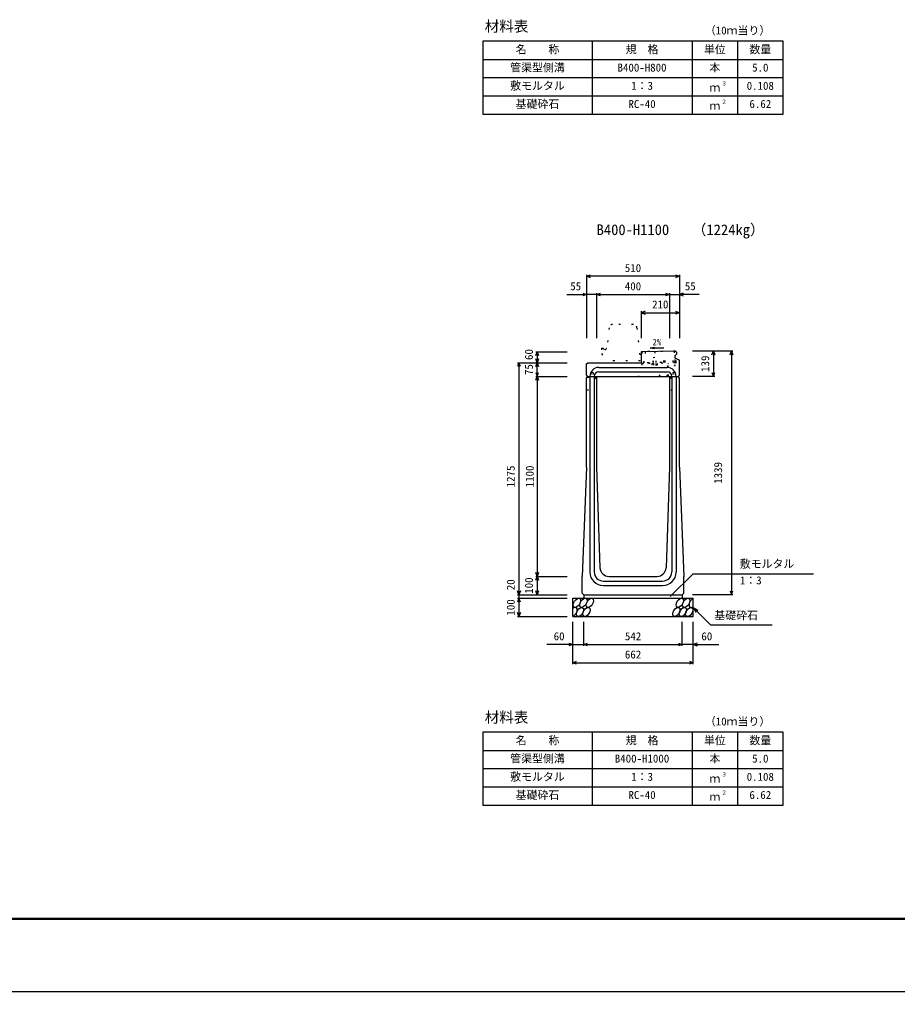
# Model space of a CAD drawing. Units: millimetres, scale not verified. Extents: x 4220 to 29420, y 5940 to 17820.
# Drawn here: x 17647 to 22474, y 5940 to 11283 of the extents above; entities that cross this region are included whole.
import ezdxf
from ezdxf.enums import TextEntityAlignment as Align

# ---------------------------------------------------------------- set-up
doc = ezdxf.new("R2010")
doc.units = ezdxf.units.MM
doc.header["$LTSCALE"] = 40
doc.linetypes.add('DOTTED', pattern=[1.75, 0.25, -1.5])
for name, color, linetype, lineweight in [('Defpoints_3', 5, 'Continuous', 25), ('DIM', 7, 'Continuous', 25), ('HATCH', 6, 'Continuous', 25), ('HYO', 3, 'Continuous', 25), ('HYO2', 4, 'Continuous', 25), ('OUTLINE', 3, 'Continuous', 25), ('OUTLINE2', 4, 'Continuous', 25), ('TXT', 7, 'Continuous', 25), ('WAKU', 3, 'Continuous', 50)]:
    doc.layers.add(name, color=color, linetype=linetype, lineweight=lineweight)
doc.styles.add('ＭＳ ゴシック', font='')
doc.styles.get('ＭＳ ゴシック').set_extended_font_data('MS Gothic')

msp = doc.modelspace()

# ---------------------------------------------------------------- linework, layer by layer
at = {"layer": 'Defpoints_3'}
msp.add_line((12620, 5940), (29420, 5940), dxfattribs=at)
at = {"layer": 'DIM'}
for p, q in [((20765, 9871.46), (20786.14, 9879.16)), ((20765, 9871.46), (20786.14, 9879.16)), ((20765, 9878.96), (20765, 9531.46)), ((20765, 9878.96), (20765, 9531.46)), ((21275, 9871.46), (20765, 9871.46)), ((20786.14, 9863.77), (20765, 9871.46)), ((21275, 9871.46), (20765, 9871.46)), ((20786.14, 9863.77), (20765, 9871.46)), ((21253.86, 9879.16), (21275, 9871.46)), ((21253.86, 9879.16), (21275, 9871.46)), ((21275, 9871.46), (21253.86, 9863.77)), ((21275, 9871.46), (21253.86, 9863.77)), ((21275, 9878.96), (21275, 9531.46)), ((21275, 9878.96), (21275, 9531.46)), ((20743.86, 9779.16), (20765, 9771.46)), ((20743.86, 9779.16), (20765, 9771.46)), ((20820, 9771.46), (20841.14, 9779.16)), ((20820, 9771.46), (20841.14, 9779.16)), ((20820, 9778.96), (20820, 9531.46)), ((20820, 9778.96), (20820, 9531.46)), ((21198.86, 9779.16), (21220, 9771.46)), ((21198.86, 9779.16), (21220, 9771.46)), ((21220, 9778.96), (21220, 9531.46)), ((21220, 9778.96), (21220, 9531.46)), ((21296.14, 9779.16), (21275, 9771.46)), ((21296.14, 9779.16), (21275, 9771.46)), ((20656.62, 9771.46), (20765, 9771.46)), ((20656.62, 9771.46), (20765, 9771.46)), ((20765, 9771.46), (20743.86, 9763.77)), ((20765, 9771.46), (20743.86, 9763.77)), ((20820, 9771.46), (20765, 9771.46)), ((20820, 9771.46), (20765, 9771.46)), ((20820, 9771.46), (21220, 9771.46)), ((20841.14, 9763.77), (20820, 9771.46)), ((20820, 9771.46), (21220, 9771.46)), ((20841.14, 9763.77), (20820, 9771.46)), ((21220, 9771.46), (21198.86, 9763.77)), ((21220, 9771.46), (21198.86, 9763.77)), ((21220, 9771.46), (21275, 9771.46)), ((21220, 9771.46), (21275, 9771.46)), ((21383.38, 9771.46), (21275, 9771.46)), ((21275, 9771.46), (21296.14, 9763.77)), ((21383.38, 9771.46), (21275, 9771.46)), ((21275, 9771.46), (21296.14, 9763.77)), ((21086.14, 9679.16), (21065, 9671.46)), ((21065, 9678.96), (21065, 9531.46)), ((21065, 9671.46), (21275, 9671.46)), ((21065, 9671.46), (21086.14, 9663.77)), ((21253.86, 9679.16), (21275, 9671.46)), ((21275, 9671.46), (21253.86, 9663.77)), ((21569.5, 9460.46), (21347, 9460.46)), ((21454.3, 9439.32), (21462, 9460.46)), ((21462, 9460.46), (21462, 9321.46)), ((21462, 9460.46), (21469.7, 9439.32)), ((21554.3, 9439.32), (21562, 9460.46)), ((21562, 9460.46), (21562, 8121.46)), ((21562, 9460.46), (21569.7, 9439.32)), ((20485.3, 9435.32), (20493, 9456.46)), ((20493, 9396.46), (20485.3, 9417.61)), ((20485.5, 9456.46), (20658, 9456.46)), ((20493, 9456.46), (20493, 9396.46)), ((20493, 9456.46), (20500.7, 9435.32)), ((20500.7, 9417.61), (20493, 9396.46)), ((20393, 9396.46), (20385.3, 9375.32)), ((20385.5, 9396.46), (20658, 9396.46)), ((20393, 9396.46), (20393, 8121.46)), ((20400.7, 9375.32), (20393, 9396.46)), ((20485.3, 9375.32), (20493, 9396.46)), ((20493, 9321.46), (20493, 9396.46)), ((20493, 9396.46), (20500.7, 9375.32)), ((20485.3, 9342.61), (20493, 9321.46)), ((20485.3, 9300.32), (20493, 9321.46)), ((20485.5, 9321.46), (20658, 9321.46)), ((20493, 9321.46), (20500.7, 9342.61)), ((20493, 9321.46), (20493, 8221.46)), ((20493, 9321.46), (20500.7, 9300.32)), ((21469.5, 9321.46), (21347, 9321.46)), ((21454.3, 9342.61), (21462, 9321.46)), ((21462, 9321.46), (21469.7, 9342.61)), ((20493, 8221.46), (20485.3, 8242.61)), ((20500.7, 8242.61), (20493, 8221.46)), ((21224.77, 8110.65), (21351, 8236.89)), ((21351, 8236.89), (22012.46, 8236.89)), ((20485.3, 8200.32), (20493, 8221.46)), ((20485.5, 8221.46), (20658, 8221.46)), ((20493, 8221.46), (20493, 8121.46)), ((20493, 8221.46), (20500.7, 8200.32)), ((20393, 8121.46), (20385.3, 8142.61)), ((20400.7, 8142.61), (20393, 8121.46)), ((20493, 8121.46), (20485.3, 8142.61)), ((20500.7, 8142.61), (20493, 8121.46)), ((21554.3, 8142.61), (21562, 8121.46)), ((21562, 8121.46), (21569.7, 8142.61)), ((20393, 8101.46), (20385.3, 8080.32)), ((20385.5, 8121.46), (20658, 8121.46)), ((20385.5, 8101.46), (20658, 8101.46)), ((20393, 8121.46), (20393, 8101.46)), ((20393, 8101.46), (20393, 8001.46)), ((20400.7, 8080.32), (20393, 8101.46)), ((21569.5, 8121.46), (21347, 8121.46)), ((20393, 8001.46), (20385.3, 8022.61)), ((20400.7, 8022.61), (20393, 8001.46)), ((21351, 8051.46), (21446.76, 7955.71)), ((21351, 8051.46), (21376.98, 8036.46)), ((21351, 8051.46), (21366, 8025.48)), ((20385.5, 8001.46), (20658, 8001.46)), ((20689, 7740.1), (20689, 7971.46)), ((20749, 7840.1), (20749, 7971.46)), ((21291, 7840.1), (21291, 7971.46)), ((21351, 7740.1), (21351, 7971.46)), ((21446.76, 7955.71), (21784.31, 7955.71)), ((20667.86, 7855.29), (20689, 7847.6)), ((20749, 7847.6), (20770.14, 7855.29)), ((21269.86, 7855.29), (21291, 7847.6)), ((21372.14, 7855.29), (21351, 7847.6)), ((20689, 7847.6), (20547.21, 7847.6)), ((20689, 7847.6), (20667.86, 7839.9)), ((20689, 7847.6), (20749, 7847.6)), ((20749, 7847.6), (21291, 7847.6)), ((20770.14, 7839.9), (20749, 7847.6)), ((21291, 7847.6), (21269.86, 7839.9)), ((21351, 7847.6), (21291, 7847.6)), ((21351, 7847.6), (21492.79, 7847.6)), ((21351, 7847.6), (21372.14, 7839.9)), ((20689, 7747.6), (20710.14, 7755.29)), ((20689, 7747.6), (21351, 7747.6)), ((20710.14, 7739.9), (20689, 7747.6)), ((21329.86, 7755.29), (21351, 7747.6)), ((21351, 7747.6), (21329.86, 7739.9))]:
    msp.add_line(p, q, dxfattribs=at)
at = {"layer": 'HATCH', "linetype": 'DOTTED'}
for p, q in [((21252.46, 9460.32), (21076, 9456.69)), ((21133.24, 9396.85), (21131.99, 9457.84)), ((21138.98, 9457.98), (21140.24, 9397)), ((21189.23, 9398.01), (21187.97, 9458.99)), ((21196.23, 9398.15), (21194.97, 9459.14)), ((21241.22, 9399.08), (21239.96, 9460.07)), ((21246.96, 9460.21), (21248.22, 9399.22)), ((21251.46, 9460.3), (21255.96, 9460.4)), ((21252.63, 9403.81), (21251.46, 9460.3)), ((21257.25, 9397.91), (21255.96, 9460.4)), ((21076, 9456.69), (21068, 9456.52)), ((21068, 9456.52), (21069.34, 9391.53)), ((21078.35, 9391.22), (21077, 9456.71)), ((21081.25, 9395.78), (21080, 9456.77)), ((21087, 9456.91), (21088.25, 9395.92)), ((21130.28, 9425.8), (21146.27, 9426.13)), ((21130.87, 9396.8), (21130.28, 9425.8)), ((21146.87, 9397.13), (21146.27, 9426.13)), ((21069.34, 9391.53), (21078.34, 9391.72)), ((21248.22, 9399.22), (21078.26, 9395.72)), ((21254.31, 9394.85), (21078.35, 9391.22)), ((21125.11, 9392.18), (21152.82, 9392.76)), ((21125.32, 9382.19), (21125.11, 9392.18)), ((21153.03, 9382.76), (21125.32, 9382.19)), ((21132.04, 9392.33), (21132.24, 9382.33)), ((21145.89, 9392.61), (21146.1, 9382.61)), ((21152.82, 9392.76), (21153.03, 9382.76))]:
    msp.add_line(p, q, dxfattribs=at)
for centre, radius in [((21248.13, 9403.72), 4.5), ((21254.25, 9397.85), 3)]:
    msp.add_arc(centre, radius, 271.18119, 1.18119, dxfattribs=at)
at = {"layer": 'HATCH'}
for centre in [(20711.89, 8076.46), (20747.37, 8076.46), (20782.84, 8076.46), (21277.05, 8076.46), (21312.52, 8076.46), (20728.77, 8026.46), (20764.25, 8026.46), (21258.45, 8026.46), (21293.93, 8026.46), (21329.41, 8026.46)]:
    msp.add_ellipse(centre, major_axis=(14.54, 23.54), ratio=0.5792, dxfattribs=at)
for centre, start_param, end_param in [((21348, 8076.46), 0.6666252, 4.1103269), ((20693.3, 8026.46), 3.7419964, 7.318141)]:
    msp.add_ellipse(centre, major_axis=(14.54, 23.54), ratio=0.5792, start_param=start_param, end_param=end_param, dxfattribs=at)
at = {"layer": 'HYO'}
for p, q in [((21845, 11163.36), (20195, 11163.36)), ((20195, 11163.36), (20195, 10763.36)), ((20795, 11163.36), (20795, 10763.36)), ((21345, 11163.36), (21345, 10763.36)), ((21595, 11163.36), (21595, 10763.36)), ((21845, 10763.36), (21845, 11163.36)), ((20195, 11063.36), (21845, 11063.36)), ((20195, 10763.36), (21845, 10763.36)), ((21845, 7365.37), (20195, 7365.37)), ((20195, 7365.37), (20195, 6965.37)), ((20795, 7365.37), (20795, 6965.37)), ((21345, 7365.37), (21345, 6965.37)), ((21595, 7365.37), (21595, 6965.37)), ((21845, 6965.37), (21845, 7365.37)), ((20195, 7265.37), (21845, 7265.37)), ((20195, 6965.37), (21845, 6965.37))]:
    msp.add_line(p, q, dxfattribs=at)
at = {"layer": 'HYO2'}
for p, q in [((20195, 10963.36), (21845, 10963.36)), ((20195, 10863.36), (21845, 10863.36)), ((20195, 7165.37), (21845, 7165.37)), ((20195, 7065.37), (21845, 7065.37))]:
    msp.add_line(p, q, dxfattribs=at)
at = {"layer": 'OUTLINE', "linetype": 'DOTTED'}
for p, q in [((20888.19, 9588.41), (20877, 9476.46)), ((21021.9, 9606.46), (20908.1, 9606.46)), ((21041.8, 9588.45), (21060, 9406.46)), ((20847, 9476.46), (20847, 9446.46)), ((20847, 9476.46), (20855, 9476.46)), ((20855, 9476.46), (20865, 9466.46)), ((20865, 9466.46), (20875, 9476.46)), ((20875, 9476.46), (20877, 9476.46)), ((20847, 9446.46), (20870, 9406.46)), ((21060, 9406.46), (20870, 9406.46))]:
    msp.add_line(p, q, dxfattribs=at)
at = {"layer": 'OUTLINE'}
for p, q in [((21253, 9460.34), (21065, 9456.46)), ((21253, 9460.34), (21259, 9454.46)), ((21065, 9456.46), (21065, 9396.46)), ((21250, 9433.46), (21259, 9443.46)), ((21250, 9433.46), (21250, 9423.46)), ((21250, 9423.46), (21275, 9410.46)), ((21259, 9454.46), (21259, 9443.46)), ((21275, 9327.46), (21275, 9410.46)), ((20765, 9390.46), (20771, 9396.46)), ((20765, 9327.46), (20765, 9390.46)), ((20771, 9396.46), (21065, 9396.46)), ((20765, 9327.46), (20771, 9321.46)), ((20765, 9311.46), (20770, 9321.46)), ((20765, 8821.46), (20765, 9311.46)), ((20770, 9321.46), (21270, 9321.46)), ((20820, 9321.46), (20820, 8821.46)), ((21220, 9321.46), (21220, 8821.46)), ((21269, 9321.46), (21275, 9327.46)), ((21275, 9311.46), (21270, 9321.46)), ((21275, 8821.46), (21275, 9311.46)), ((20765, 8821.46), (20740, 8221.46)), ((20820, 8821.46), (20838.39, 8269.8)), ((21220, 8821.46), (21201.61, 8269.8)), ((21275, 8821.46), (21300, 8221.46)), ((20740, 8130.46), (20740, 8221.46)), ((20888.36, 8221.46), (21151.64, 8221.46)), ((21300, 8130.46), (21300, 8221.46)), ((20749, 8121.46), (20740, 8130.46)), ((21291, 8121.46), (21300, 8130.46)), ((20689, 8101.46), (21351, 8101.46)), ((20689, 8001.46), (20689, 8101.46)), ((20749, 8121.46), (21291, 8121.46)), ((20749, 8121.46), (20749, 8101.46)), ((21291, 8121.46), (21291, 8101.46)), ((21351, 8001.46), (21351, 8101.46)), ((20689, 8001.46), (21351, 8001.46))]:
    msp.add_line(p, q, dxfattribs=at)
at = {"layer": 'OUTLINE', "linetype": 'DOTTED'}
for centre, start, end in [((20908.1, 9586.46), 90, 174.40835), ((21021.9, 9586.46), 4.08463, 90)]:
    msp.add_arc(centre, 20, start, end, dxfattribs=at)
at = {"layer": 'OUTLINE'}
for centre, start, end in [((20888.36, 8271.46), 181.90915, 270), ((21151.64, 8271.46), 270, 358.09085)]:
    msp.add_arc(centre, 50, start, end, dxfattribs=at)
at = {"layer": 'OUTLINE2', "linetype": 'DOTTED'}
for p, q in [((21163.11, 9321.46), (21251.47, 9422.7)), ((21205.65, 9321.46), (21273.37, 9411.31)), ((21069.33, 9392.04), (21050, 9321.46)), ((21215, 9321.46), (21215, 9394.04)), ((20767.75, 9316.96), (20812, 9316.96)), ((20789, 9341.96), (20801, 9341.96)), ((20789, 9341.96), (20789, 9316.96)), ((20801, 9341.96), (20801, 9316.96)), ((20812, 9316.96), (20812, 9246.46)), ((21228, 9316.96), (21228, 9246.46)), ((21228, 9316.96), (21272.25, 9316.96)), ((21239, 9341.96), (21251, 9341.96)), ((21239, 9341.96), (21239, 9316.96)), ((21251, 9341.96), (21251, 9316.96)), ((20765, 9246.46), (20812, 9246.46)), ((21228, 9246.46), (21275, 9246.46))]:
    msp.add_line(p, q, dxfattribs=at)
at = {"layer": 'OUTLINE2'}
for p, q in [((20832, 9370.46), (21208, 9370.46)), ((20783, 9321.46), (20783, 8245.46)), ((20807, 9321.46), (20807, 8246.46)), ((20832, 9346.46), (21208, 9346.46)), ((21233, 9321.46), (21233, 8246.46)), ((21257, 9321.46), (21257, 8245.46)), ((20857, 8196.46), (21183, 8196.46)), ((20857, 8171.46), (21183, 8171.46))]:
    msp.add_line(p, q, dxfattribs=at)
for centre, radius, start, end in [((20832, 9321.46), 49, 90, 180), ((21208, 9321.46), 49, 0, 90), ((20832, 9321.46), 25, 90, 180), ((21208, 9321.46), 25, 0, 90), ((20857, 8245.46), 74, 180, 270), ((20857, 8246.46), 50, 180, 270), ((21183, 8246.46), 50, 270, 0), ((21183, 8245.46), 74, 270, 0)]:
    msp.add_arc(centre, radius, start, end, dxfattribs=at)
at = {"layer": 'TXT'}
for q in [(21138.74, 9482.04), (21189.33, 9478.83), (21138.9, 9473.71)]:
    msp.add_line((21115.19, 9477.42), q, dxfattribs=at)
at = {"layer": 'WAKU'}
msp.add_line((13020, 6340), (29020, 6340), dxfattribs=at)

# ---------------------------------------------------------------- texts
at = {"layer": 'DIM', "style": 'ＭＳ ゴシック'}
for s, p in [('510', (20975, 9881.46)), ('510', (20975, 9881.46)), ('55', (20675.16, 9781.46)), ('55', (20675.16, 9781.46)), ('400', (20975, 9781.46)), ('400', (20975, 9781.46)), ('55', (21304.84, 9781.46)), ('55', (21304.84, 9781.46)), ('210', (21125, 9681.46)), ('敷モルタル', (21606.6, 8255.62)), ('1：3', (21607.6, 8164.93)), ('基礎砕石', (21467.32, 7972.88)), ('60', (20584, 7857.6)), ('542', (20975.53, 7857.6)), ('60', (21396, 7857.6)), ('662', (20975.53, 7757.6))]:
    msp.add_text(s, height=43.99, dxfattribs=at).set_placement(p, align=Align.BOTTOM_LEFT)
for s, p in [('60', (20483, 9411.46)), ('139', (21452, 9345.96)), ('75', (20483, 9328.96)), ('1275', (20383, 8711.46)), ('1100', (20487.32, 8711.46)), ('1339', (21523, 8730.96)), ('20', (20383, 8145.78)), ('100', (20483, 8126.46)), ('100', (20383, 8006.46))]:
    msp.add_text(s, height=43.99, rotation=90, dxfattribs=at).set_placement(p, align=Align.BOTTOM_LEFT)
at = {"layer": 'TXT', "style": 'ＭＳ ゴシック'}
for s, height, p in [('材料表', 58.65, (20205, 11198.36)), ('（10ｍ当り）', 43.99, (21415, 11187.36)), ('名\u3000\u3000称', 43.99, (20375, 11083.36)), ('規\u3000格', 43.99, (20980, 11083.36)), ('単位', 43.99, (21410, 11083.36)), ('数量', 43.99, (21660, 11083.36)), ('管渠型側溝', 43.99, (20345, 10983.36)), ('B400-H800', 43.99, (20935, 10983.36)), ('本', 43.99, (21440, 10983.36)), ('5.0', 43.99, (21675, 10983.36)), ('敷モルタル', 43.99, (20345, 10883.36)), ('1：3', 43.99, (21010, 10883.36)), ('ｍ', 43.99, (21440, 10873.36)), ('３', 21.99, (21505.54, 10913.73)), ('0.108', 43.99, (21645, 10883.36)), ('基礎砕石', 43.99, (20375, 10783.36)), ('RC-40', 43.99, (20995, 10783.36)), ('ｍ', 43.99, (21440, 10773.36)), ('２', 21.99, (21505.54, 10813.73)), ('6.62', 43.99, (21660, 10783.36)), ('B400-H1100', 58.65, (20820, 10080.44)), ('（1224kg）', 58.65, (21343.7, 10080.44)), ('2%', 35.19, (21127.51, 9481.4)), ('材料表', 58.65, (20205, 7400.38)), ('（10ｍ当り）', 43.99, (21415, 7389.37)), ('名\u3000\u3000称', 43.99, (20375, 7285.37)), ('規\u3000格', 43.99, (20980, 7285.37)), ('単位', 43.99, (21410, 7285.37)), ('数量', 43.99, (21660, 7285.37)), ('管渠型側溝', 43.99, (20345, 7185.37)), ('B400-H1000', 43.99, (20920, 7185.37)), ('本', 43.99, (21440, 7185.37)), ('5.0', 43.99, (21675, 7185.37)), ('敷モルタル', 43.99, (20345, 7085.37)), ('1：3', 43.99, (21010, 7085.37)), ('ｍ', 43.99, (21440, 7075.37)), ('３', 21.99, (21505.54, 7115.74)), ('0.108', 43.99, (21645, 7085.37)), ('基礎砕石', 43.99, (20375, 6985.37)), ('RC-40', 43.99, (20995, 6985.37)), ('ｍ', 43.99, (21440, 6975.37)), ('２', 21.99, (21505.54, 7015.74)), ('6.62', 43.99, (21660, 6985.37))]:
    msp.add_text(s, height=height, dxfattribs=at).set_placement(p, align=Align.BOTTOM_LEFT)

doc.saveas('drawing.dxf')
